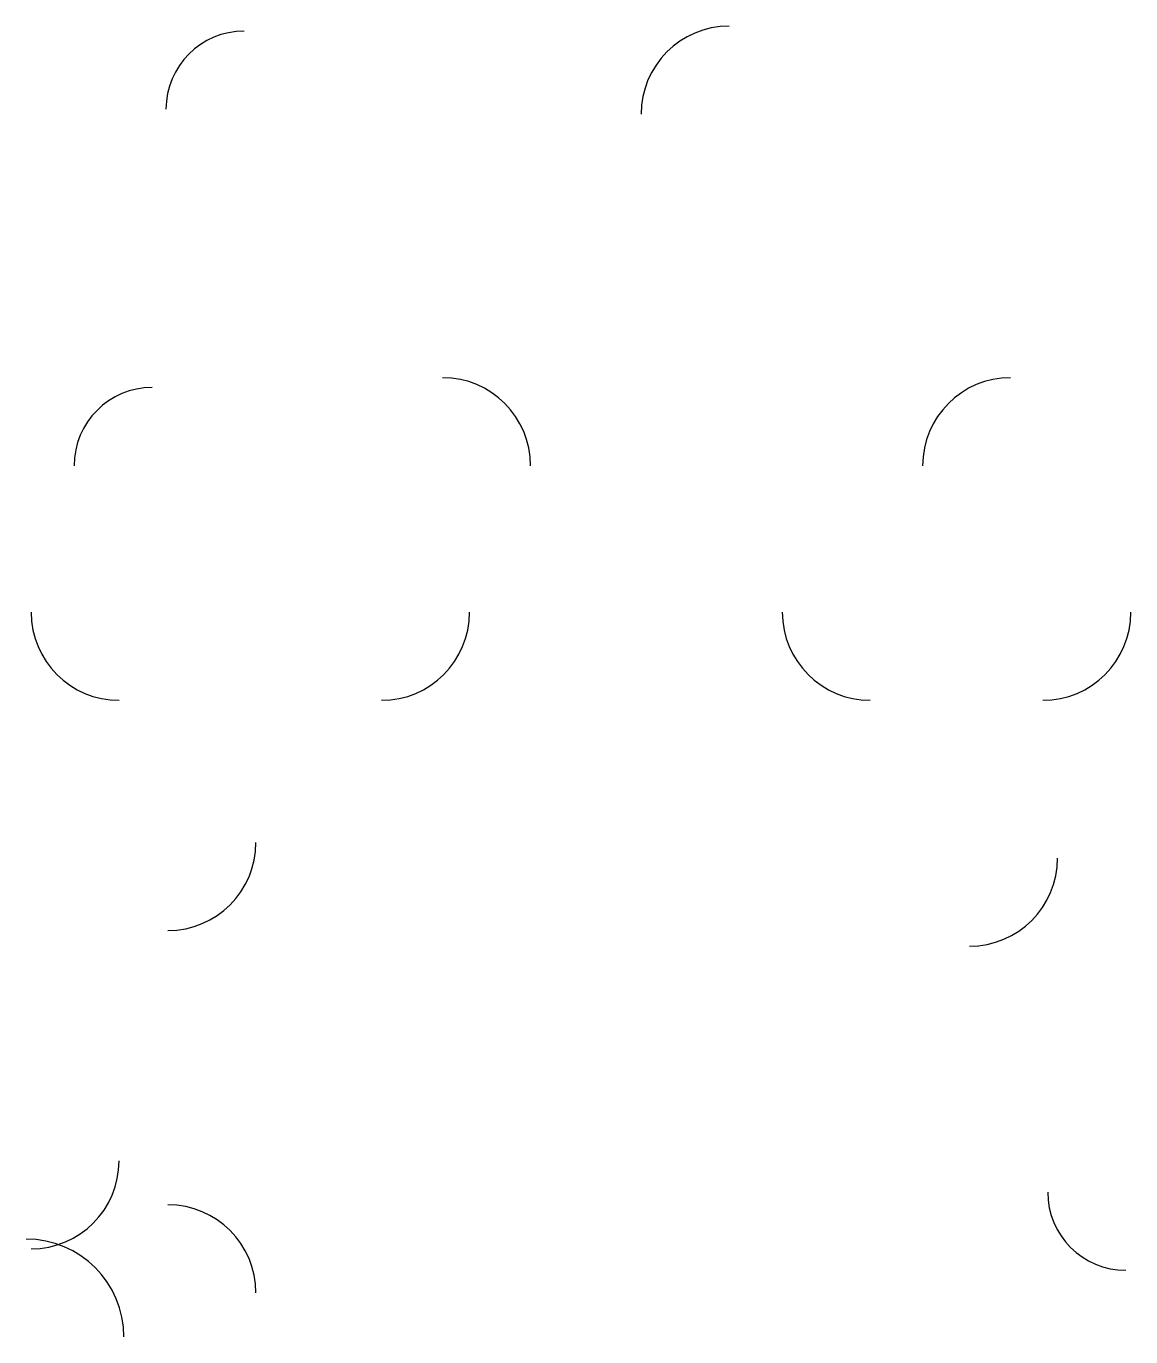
# Model space of a CAD drawing. Extents: x 1950 to 13250, y 3000 to 16405.
import ezdxf

# ---------------------------------------------------------------- set-up
doc = ezdxf.new("R2010")
doc.units = 0

msp = doc.modelspace()

# ---------------------------------------------------------------- linework, layer by layer
at = {"layer": 'A-DOOR'}
for centre, radius, start, end in [((4180, 15555), 800, 90, 180), ((9140, 15505), 900, 90, 180), ((6210, 11910), 900, 0, 90), ((12020, 11910), 900, 90, 180), ((3240, 11910), 800, 90, 180), ((2900, 10410), 900, 180, 270), ((5585, 10410), 900, 270, 0), ((10585, 10410), 900, 180, 270), ((12350, 10410), 900, 270, 0), ((3400, 8055), 900, 270, 0), ((11600, 7895), 900, 270, 0), ((2000, 4800), 900, 270, 0), ((13200, 4480), 800, 180, 270), ((3400, 3450), 900, 0, 90), ((1950, 3000), 1000, 0, 90)]:
    msp.add_arc(centre, radius, start, end, dxfattribs=at)
at = {"layer": 'A-FLOOR-0-A-DOOR'}
for centre, radius, start, end in [((4180, 15555), 800, 90, 180), ((9140, 15505), 900, 90, 180), ((6210, 11910), 900, 0, 90), ((12020, 11910), 900, 90, 180), ((3240, 11910), 800, 90, 180), ((2900, 10410), 900, 180, 270), ((5585, 10410), 900, 270, 0), ((10585, 10410), 900, 180, 270), ((12350, 10410), 900, 270, 0), ((3400, 8055), 900, 270, 0), ((11600, 7895), 900, 270, 0), ((2000, 4800), 900, 270, 0), ((13200, 4480), 800, 180, 270), ((3400, 3450), 900, 0, 90), ((1950, 3000), 1000, 0, 90)]:
    msp.add_arc(centre, radius, start, end, dxfattribs=at)

doc.saveas('drawing.dxf')
